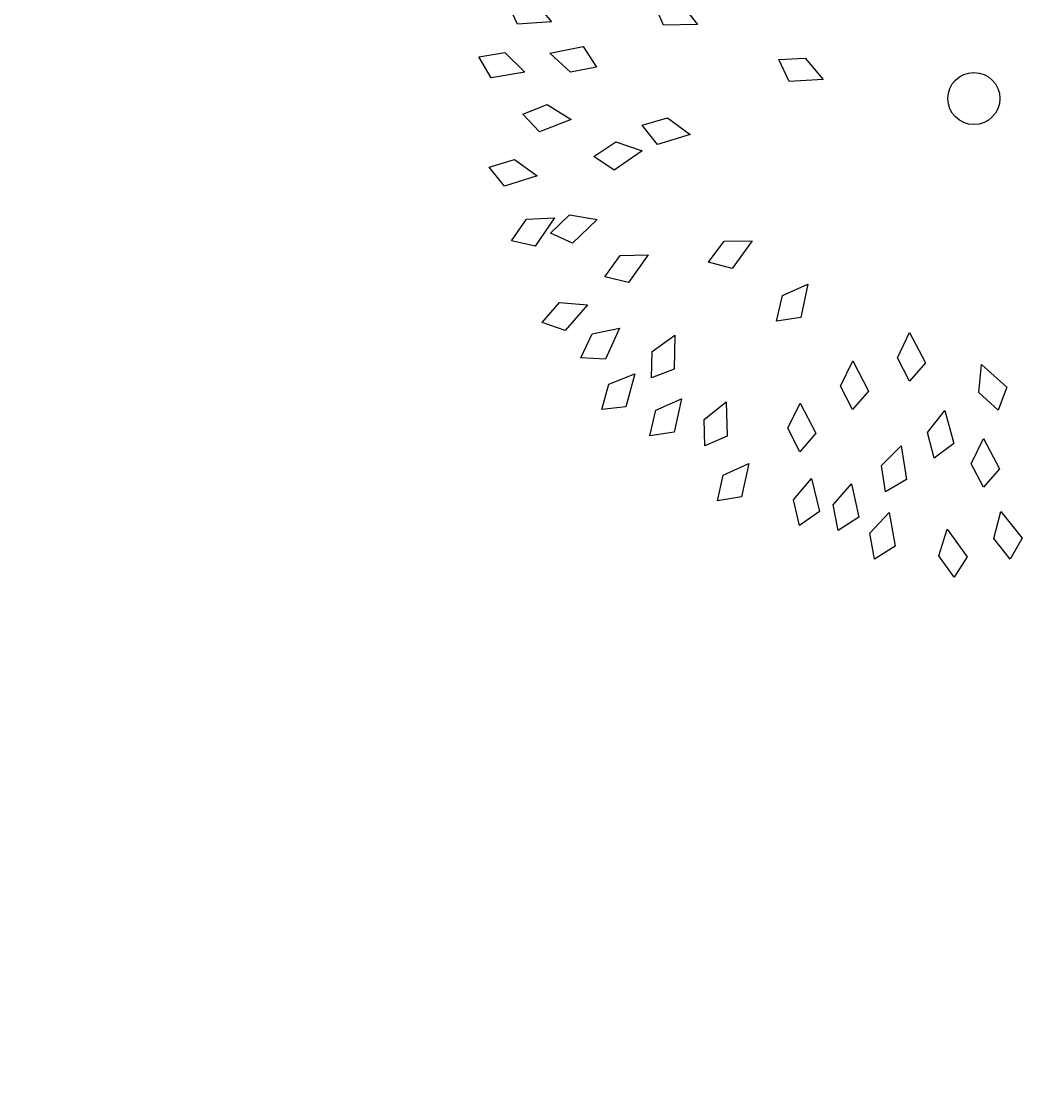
# Model space of a CAD drawing. Header units: millimetres. Extents: x -176651 to 388869, y -469666 to 486614.
# Drawn here: x 240476 to 244962, y 163183 to 167894 of the extents above; entities that cross this region are included whole.
import ezdxf

# ---------------------------------------------------------------- set-up
doc = ezdxf.new("R2010")
doc.units = ezdxf.units.MM
doc.layers.add('A- FURNITURE', color=252, linetype='Continuous', lineweight=0)
doc.layers.add('L-TREEEES', color=8, linetype='Continuous', lineweight=25)
doc.layers.add('ad-Road', color=8, linetype='Continuous')
doc.layers.add('ad-Road Hatch', color=8, linetype='Continuous')

# ---------------------------------------------------------------- blocks, each defined once
blk = doc.blocks.new('A$C4fb60e89')
at = {"layer": 'ad-Road Hatch', "ltscale": 5, "transparency": 33554687}
h = blk.add_hatch(dxfattribs=at)
h.set_pattern_fill('AR-HBONE', color=256, scale=15)
h.set_pattern_definition([(45, (-193247.7, -428758.8), (0, 2155.2615), [4572, -1524]), (135, (-192170.1, -427681.1), (2e-13, 2155.2615), [4572, -1524])])
h.paths.add_polyline_path([(175594.5, -250241), (169177.9, -249341.1), (167473.5, -249057.1), (167473.5, -138693.9), (101313.5, -138693.9), (101313.5, -199953.9), (101307.7, -237994.6), (101040.4, -268291), (101007.7, -280967.7), (101066.4, -293683.6), (101242.5, -311127.2), (100909.9, -319343.6), (100949.1, -333937.5), (100668.7, -366959.6), (100727.3, -390982.9), (100668.7, -404585.6), (100538.2, -420418.5), (100466.5, -428758.8), (92426.2, -427265.5), (92163.5, -427209.5), (92163.5, -321453.9), (24803.5, -321453.9), (24803.5, -412960.5), (15653.5, -411028.6), (15653.5, -321452.2), (-19535.1, -321452.2), (-34427.5, -319476.7), (-65207.4, -315394.6), (-171770.1, -301268.1), (-185853.9, -298333.1), (-193247.7, -296831.5), (-193244, -292907.6), (-191913.8, -285219.4), (-191838.8, -284678.8), (-183397.4, -286393.2), (-169722.9, -289242.8), (-53141.2, -304697.5), (-18730.1, -309262.2), (15653.3, -309262.2), (15653.5, 703.4), (24803.5, 1114.6), (24803.5, -129543.9), (92163.5, -129543.9), (92163.5, 15133.3), (101313.5, 17712.8), (101313.5, -129543.9), (167473.5, -129543.9), (167473.5, 35551.6), (175738, 37855), (175848.8, 28595.3), (175835.8, 25947.4), (175777.1, 14040.5), (175855.3, 2315.8), (175659.7, -18036.1), (175731.4, -34038.6), (175718.4, -46839.2), (175672.7, -63402.4), (175816.2, -82071.9), (175542.3, -106356), (175490.2, -124640.8), (175574.9, -145018.8), (175731.4, -168892), (175796.6, -181268.8), (175796.6, -192667.4), (175744.5, -208200.3), (175829.2, -223276.8), (175887.9, -234871.1)])
h.paths.add_polyline_path([(24803.5, -309263.9), (92163.5, -309263.9), (92163.5, -138693.9), (24803.5, -138693.9)], flags=16)
blk = doc.blocks.new('EHTYH')
at = {"layer": 'L-TREEEES', "color": 70, "ltscale": 1.622888}
for p, q in [((212980.0661, 1928351.5405, 129.9135), (212980.028, 1928351.7558, 129.9135)), ((212980.2587, 1928351.707, 129.9135), (212980.3651, 1928351.4804, 129.9135)), ((212980.3651, 1928351.4804, 129.9135), (212980.0661, 1928351.5405, 129.9135)), ((212979.6555, 1928351.35, 129.9135), (212979.8899, 1928351.3246, 129.9135)), ((212979.7149, 1928351.1396, 129.9135), (212979.6555, 1928351.35, 129.9135)), ((212979.8899, 1928351.3246, 129.9135), (212980.0184, 1928351.1098, 129.9135)), ((212981.3228, 1928351.1882, 129.9135), (212981.2948, 1928351.405, 129.9135)), ((212981.523, 1928351.3455, 129.9135), (212981.6185, 1928351.1141, 129.9135)), ((212980.0184, 1928351.1098, 129.9135), (212979.7149, 1928351.1396, 129.9135)), ((212980.4116, 1928351.0024, 129.9135), (212980.2775, 1928351.2138, 129.9135)), ((212980.2775, 1928351.2138, 129.9135), (212980.5817, 1928351.192, 129.9135)), ((212980.5817, 1928351.192, 129.9135), (212980.6467, 1928350.9832, 129.9135)), ((212981.6185, 1928351.1141, 129.9135), (212981.3228, 1928351.1882, 129.9135)), ((212980.6467, 1928350.9832, 129.9135), (212980.4116, 1928351.0024, 129.9135)), ((212979.9003, 1928350.7521, 129.9135), (212980.1349, 1928350.7762, 129.9135)), ((212980.1349, 1928350.7762, 129.9135), (212980.3055, 1928350.593, 129.9135)), ((212980.0025, 1928350.5587, 129.9135), (212979.9003, 1928350.7521, 129.9135)), ((212980.3055, 1928350.593, 129.9135), (212980.0025, 1928350.5587, 129.9135)), ((212979.4875, 1928350.3725, 129.9135), (212979.7232, 1928350.3797, 129.9135)), ((212979.7232, 1928350.3797, 129.9135), (212979.8802, 1928350.1848, 129.9135)), ((212980.9063, 1928350.3749, 129.9135), (212981.142, 1928350.3804, 129.9135)), ((212981.142, 1928350.3804, 129.9135), (212981.2976, 1928350.1842, 129.9135)), ((212979.5756, 1928350.1723, 129.9135), (212979.4875, 1928350.3725, 129.9135)), ((212980.4155, 1928350.2197, 129.9135), (212980.6388, 1928350.2955, 129.9135)), ((212980.6388, 1928350.2955, 129.9135), (212980.8459, 1928350.1548, 129.9135)), ((212980.9928, 1928350.174, 129.9135), (212980.9063, 1928350.3749, 129.9135)), ((212980.5581, 1928350.054, 129.9135), (212980.4155, 1928350.2197, 129.9135)), ((212979.8802, 1928350.1848, 129.9135), (212979.5756, 1928350.1723, 129.9135)), ((212980.8459, 1928350.1548, 129.9135), (212980.5581, 1928350.054, 129.9135)), ((212981.2976, 1928350.1842, 129.9135), (212980.9928, 1928350.174, 129.9135)), ((212979.5063, 1928349.6857, 129.9135), (212979.6864, 1928349.8379, 129.9135)), ((212979.6864, 1928349.8379, 129.9135), (212979.9306, 1928349.7828, 129.9135)), ((212979.9306, 1928349.7828, 129.9135), (212979.6998, 1928349.5836, 129.9135)), ((212979.8603, 1928349.6595, 129.9135), (212980.0676, 1928349.7718, 129.9135)), ((212980.0676, 1928349.7718, 129.9135), (212980.2955, 1928349.6681, 129.9135)), ((212979.6998, 1928349.5836, 129.9135), (212979.5063, 1928349.6857, 129.9135)), ((212980.0289, 1928349.5202, 129.9135), (212979.8603, 1928349.6595, 129.9135)), ((212980.2955, 1928349.6681, 129.9135), (212980.0289, 1928349.5202, 129.9135)), ((212980.228, 1928349.1559, 129.9135), (212980.4112, 1928349.3044, 129.9135)), ((212980.4112, 1928349.3044, 129.9135), (212980.6543, 1928349.2442, 129.9135)), ((212980.4193, 1928349.0499, 129.9135), (212980.228, 1928349.1559, 129.9135)), ((212980.6543, 1928349.2442, 129.9135), (212980.4193, 1928349.0499, 129.9135)), ((212981.1572, 1928349.0389, 129.9135), (212981.3434, 1928349.1836, 129.9135)), ((212981.3434, 1928349.1836, 129.9135), (212981.5852, 1928349.1184, 129.9135)), ((212981.5852, 1928349.1184, 129.9135), (212981.3462, 1928348.9289, 129.9135)), ((212979.5796, 1928348.9091, 129.9135), (212979.7769, 1928349.0383, 129.9135)), ((212979.7769, 1928349.0383, 129.9135), (212980.0125, 1928348.9539, 129.9135)), ((212981.3462, 1928348.9289, 129.9135), (212981.1572, 1928349.0389, 129.9135)), ((212980.0125, 1928348.9539, 129.9135), (212979.7591, 1928348.7843, 129.9135))]:
    blk.add_line(p, q, dxfattribs=at)
at = {"layer": 'L-TREEEES', "color": 104, "ltscale": 1.622888}
for p, q in [((212982.241, 1928350.6229, 129.9135), (212982.4714, 1928350.5728, 129.9135)), ((212982.2779, 1928350.4073, 129.9135), (212982.241, 1928350.6229, 129.9135)), ((212982.4714, 1928350.5728, 129.9135), (212982.5765, 1928350.3456, 129.9135)), ((212982.5765, 1928350.3456, 129.9135), (212982.2779, 1928350.4073, 129.9135)), ((212979.7591, 1928348.7843, 129.9135), (212979.5796, 1928348.9091, 129.9135)), ((212979.832, 1928348.5113, 129.9135), (212979.9837, 1928348.6919, 129.9135)), ((212979.9837, 1928348.6919, 129.9135), (212980.2337, 1928348.6791, 129.9135)), ((212980.2337, 1928348.6791, 129.9135), (212980.04, 1928348.4436, 129.9135)), ((212980.04, 1928348.4436, 129.9135), (212979.832, 1928348.5113, 129.9135)), ((212980.3929, 1928348.1754, 129.9135), (212980.4616, 1928348.4009, 129.9135)), ((212979.89, 1928348.0178, 129.9135), (212980.01, 1928348.2208, 129.9135)), ((212980.01, 1928348.2208, 129.9135), (212980.2587, 1928348.2491, 129.9135)), ((212980.2587, 1928348.2491, 129.9135), (212980.1062, 1928347.9851, 129.9135)), ((212980.6108, 1928348.1946, 129.9135), (212980.3929, 1928348.1754, 129.9135)), ((212980.1062, 1928347.9851, 129.9135), (212979.89, 1928348.0178, 129.9135)), ((212980.245, 1928347.6774, 129.9135), (212980.357, 1928347.8849, 129.9135)), ((212980.357, 1928347.8849, 129.9135), (212980.6045, 1928347.9228, 129.9135)), ((212980.6045, 1928347.9228, 129.9135), (212980.4623, 1928347.653, 129.9135)), ((212980.4623, 1928347.653, 129.9135), (212980.245, 1928347.6774, 129.9135))]:
    blk.add_line(p, q, dxfattribs=at)
at = {"layer": 'L-TREEEES', "color": 96, "ltscale": 1.622888}
for p, q in [((212981.7173, 1928348.5773, 129.9135), (212981.9646, 1928348.6166, 129.9135)), ((212981.9646, 1928348.6166, 129.9135), (212981.8239, 1928348.346, 129.9135)), ((212981.6065, 1928348.3691, 129.9135), (212981.7173, 1928348.5773, 129.9135)), ((212980.4616, 1928348.4009, 129.9135), (212980.6967, 1928348.4871, 129.9135)), ((212980.6967, 1928348.4871, 129.9135), (212980.6108, 1928348.1946, 129.9135)), ((212981.8239, 1928348.346, 129.9135), (212981.6065, 1928348.3691, 129.9135)), ((212982.5645, 1928347.7708, 129.9135), (212982.7287, 1928347.9597, 129.9135)), ((212982.7287, 1928347.9597, 129.9135), (212982.7947, 1928347.662, 129.9135)), ((212982.0063, 1928347.6591, 129.9135), (212982.1705, 1928347.8481, 129.9135)), ((212982.1705, 1928347.8481, 129.9135), (212982.2365, 1928347.5504, 129.9135)), ((212980.7507, 1928347.6924, 129.9135), (212980.9807, 1928347.7913, 129.9135)), ((212980.9807, 1928347.7913, 129.9135), (212980.9109, 1928347.4945, 129.9135)), ((212982.6132, 1928347.5401, 129.9135), (212982.5645, 1928347.7708, 129.9135)), ((212980.6944, 1928347.4635, 129.9135), (212980.7507, 1928347.6924, 129.9135)), ((212982.055, 1928347.4284, 129.9135), (212982.0063, 1928347.6591, 129.9135)), ((212982.7947, 1928347.662, 129.9135), (212982.6132, 1928347.5401, 129.9135)), ((212981.4534, 1928347.4193, 129.9135), (212981.6176, 1928347.6082, 129.9135)), ((212981.6176, 1928347.6082, 129.9135), (212981.6836, 1928347.3105, 129.9135)), ((212982.2365, 1928347.5504, 129.9135), (212982.055, 1928347.4284, 129.9135)), ((212980.9109, 1928347.4945, 129.9135), (212980.6944, 1928347.4635, 129.9135)), ((212983.1856, 1928347.2806, 129.9135), (212983.2733, 1928347.515, 129.9135)), ((212983.2733, 1928347.515, 129.9135), (212983.4393, 1928347.2593, 129.9135)), ((212981.5021, 1928347.1885, 129.9135), (212981.4534, 1928347.4193, 129.9135)), ((212981.6836, 1928347.3105, 129.9135), (212981.5021, 1928347.1885, 129.9135)), ((212983.312, 1928347.0815, 129.9135), (212983.1856, 1928347.2806, 129.9135)), ((212980.7855, 1928347.1666, 129.9135), (212981.0326, 1928347.207, 129.9135)), ((212981.0326, 1928347.207, 129.9135), (212980.8931, 1928346.9359, 129.9135)), ((212982.6483, 1928347.055, 129.9135), (212982.8498, 1928347.2036, 129.9135)), ((212982.8498, 1928347.2036, 129.9135), (212982.8493, 1928346.8986, 129.9135)), ((212983.4393, 1928347.2593, 129.9135), (212983.312, 1928347.0815, 129.9135)), ((212980.6755, 1928346.958, 129.9135), (212980.7855, 1928347.1666, 129.9135)), ((212982.1748, 1928346.8765, 129.9135), (212982.3913, 1928347.0022, 129.9135)), ((212982.3913, 1928347.0022, 129.9135), (212982.3575, 1928346.6992, 129.9135)), ((212982.6455, 1928346.8192, 129.9135), (212982.6483, 1928347.055, 129.9135)), ((212980.8931, 1928346.9359, 129.9135), (212980.6755, 1928346.958, 129.9135)), ((212981.3343, 1928346.7875, 129.9135), (212981.5399, 1928346.9303, 129.9135)), ((212981.5399, 1928346.9303, 129.9135), (212981.5307, 1928346.6255, 129.9135)), ((212982.8493, 1928346.8986, 129.9135), (212982.6455, 1928346.8192, 129.9135)), ((212982.1463, 1928346.6425, 129.9135), (212982.1748, 1928346.8765, 129.9135)), ((212982.9537, 1928346.6826, 129.9135), (212983.1179, 1928346.8716, 129.9135)), ((212983.1179, 1928346.8716, 129.9135), (212983.1839, 1928346.5739, 129.9135)), ((212981.3248, 1928346.5518, 129.9135), (212981.3343, 1928346.7875, 129.9135)), ((212981.6643, 1928346.653, 129.9135), (212981.8735, 1928346.7904, 129.9135)), ((212981.8735, 1928346.7904, 129.9135), (212981.8564, 1928346.4859, 129.9135)), ((212981.5307, 1928346.6255, 129.9135), (212981.3248, 1928346.5518, 129.9135)), ((212981.6487, 1928346.4177, 129.9135), (212981.6643, 1928346.653, 129.9135)), ((212982.3575, 1928346.6992, 129.9135), (212982.1463, 1928346.6425, 129.9135)), ((212983.0024, 1928346.4519, 129.9135), (212982.9537, 1928346.6826, 129.9135)), ((212983.1839, 1928346.5739, 129.9135), (212983.0024, 1928346.4519, 129.9135)), ((212981.8564, 1928346.4859, 129.9135), (212981.6487, 1928346.4177, 129.9135)), ((212981.9163, 1928346.3224, 129.9135), (212982.129, 1928346.4544, 129.9135)), ((212982.129, 1928346.4544, 129.9135), (212982.1042, 1928346.1505, 129.9135))]:
    blk.add_line(p, q, dxfattribs=at)
at = {"layer": 'L-TREEEES', "color": 98, "ltscale": 1.622888}
for p, q in [((212981.8947, 1928346.0876, 129.9135), (212981.9163, 1928346.3224, 129.9135)), ((212982.1042, 1928346.1505, 129.9135), (212981.8947, 1928346.0876, 129.9135)), ((212982.457, 1928345.9636, 129.9135), (212982.5914, 1928346.1748, 129.9135)), ((212982.5914, 1928346.1748, 129.9135), (212982.7008, 1928345.8902, 129.9135)), ((212982.9714, 1928345.9845, 129.9135), (212983.0958, 1928346.2017, 129.9135)), ((212983.0958, 1928346.2017, 129.9135), (212983.2184, 1928345.9225, 129.9135)), ((212982.5394, 1928345.7427, 129.9135), (212982.457, 1928345.9636, 129.9135)), ((212983.064, 1928345.7676, 129.9135), (212982.9714, 1928345.9845, 129.9135)), ((212982.7008, 1928345.8902, 129.9135), (212982.5394, 1928345.7427, 129.9135)), ((212983.2184, 1928345.9225, 129.9135), (212983.064, 1928345.7676, 129.9135))]:
    blk.add_line(p, q, dxfattribs=at)
at = {"layer": 'L-TREEEES', "color": 96, "ltscale": 1.622888}
blk.add_circle((212983.8323, 1928349.8278, 129.9135), 0.2329, dxfattribs=at)
blk = doc.blocks.new('zw$1761')
at = {"xscale": 19.68562427023985, "yscale": 19.68562427023985, "zscale": 19.68562427023985, "rotation": 15.20137085992779}
blk.add_blockref('EHTYH', (5910581.83, -37730091.38, -3176.03), dxfattribs=at)

msp = doc.modelspace()

# ---------------------------------------------------------------- block references
at = {"layer": 'ad-Road', "ltscale": 5}
msp.add_blockref('A$C4fb60e89', (191838.8, 428758.8), dxfattribs=at)

# ---------------------------------------------------------------- next in the draw order: block references
at = {"layer": 'A- FURNITURE', "color": 6, "xscale": 25.39807961885639, "yscale": 25.39807961885639, "zscale": 25.39807961885639}
msp.add_blockref('zw$1761', (173126.7, 121263.1), dxfattribs=at)

doc.saveas('drawing.dxf')
